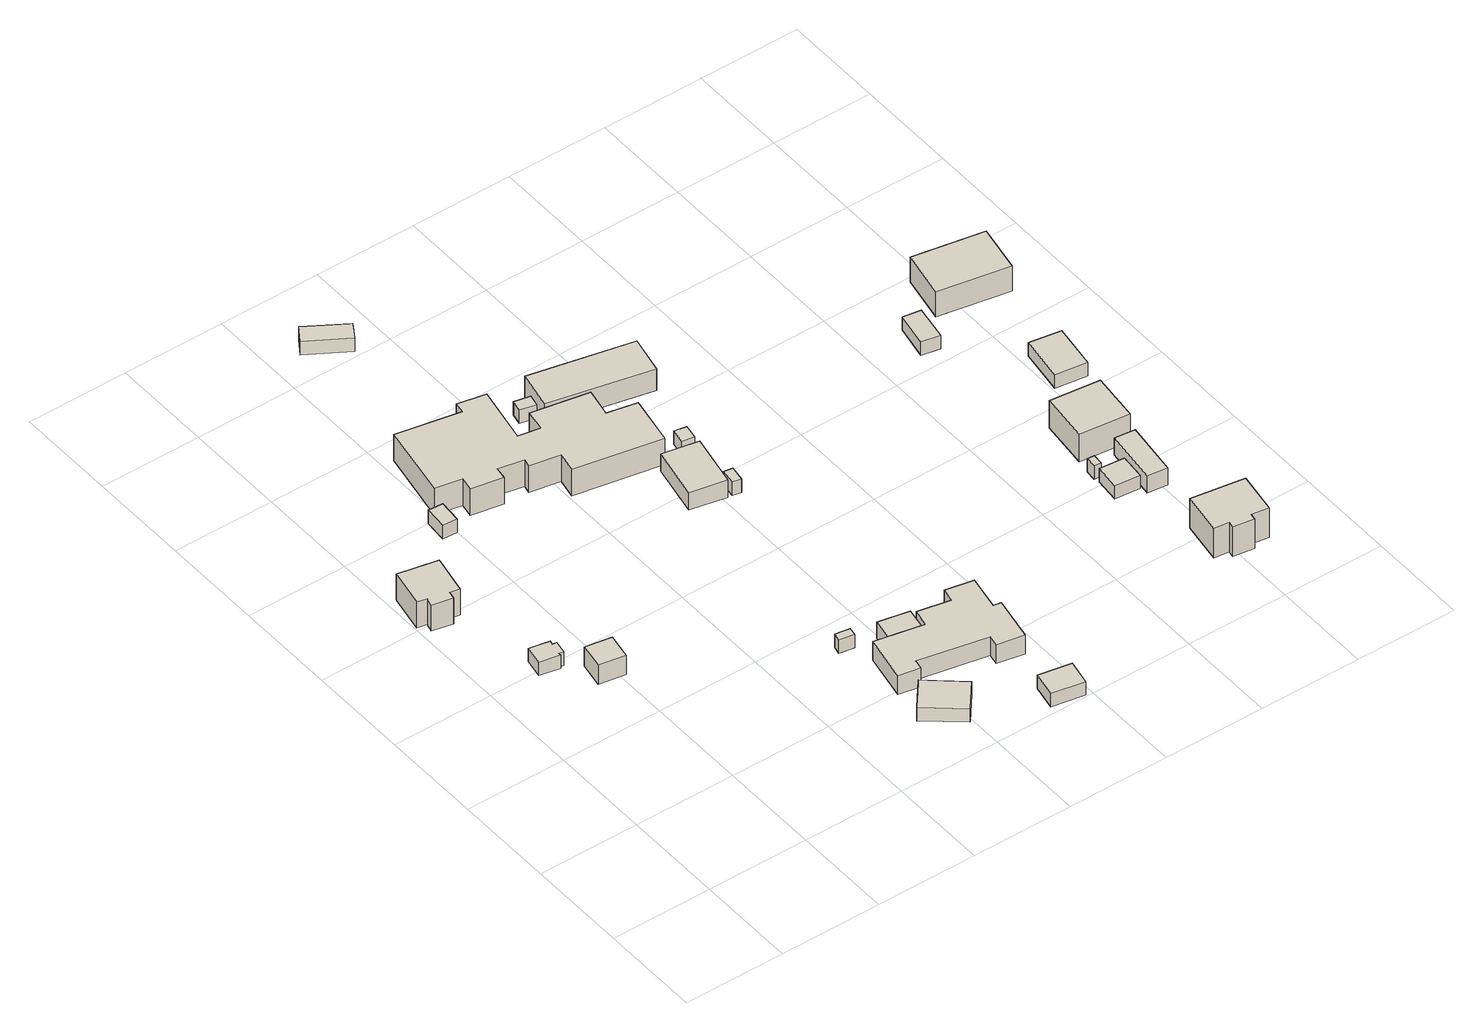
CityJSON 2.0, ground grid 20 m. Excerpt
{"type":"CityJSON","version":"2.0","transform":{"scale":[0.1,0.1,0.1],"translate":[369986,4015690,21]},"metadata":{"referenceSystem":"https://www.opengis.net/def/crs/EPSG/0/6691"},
"CityObjects":{
"building1":{"type":"Building","attributes":{"枝番":1,"利根川水系渡良瀬川洪水浸水想定区域（計画規模）.規模":"L1","利根川水系渡良瀬川洪水浸水想定区域（計画規模）.浸水ランク":"2","利根川水系渡良瀬川洪水浸水想定区域（計画規模）.浸水深":2.06,"利根川水系渡良瀬川洪水浸水想定区域（計画規模）.継続時間":13.1,"利根川水系渡良瀬川洪水浸水想定区域（想定最大規模）.規模":"L2","利根川水系渡良瀬川洪水浸水想定区域（想定最大規模）.浸水ランク":"2","利根川水系渡良瀬川洪水浸水想定区域（想定最大規模）.浸水深":2.6,"利根川水系渡良瀬川洪水浸水想定区域（想定最大規模）.継続時間":28.2,"利根川水系旗川洪水浸水想定区域（想定最大規模）.規模":"L2","利根川水系旗川洪水浸水想定区域（想定最大規模）.浸水ランク":"2","利根川水系旗川洪水浸水想定区域（想定最大規模）.浸水深":2.06,"利根川水系秋山川洪水浸水想定区域（想定最大規模）.規模":"L2","利根川水系秋山川洪水浸水想定区域（想定最大規模）.浸水ランク":"2","利根川水系秋山川洪水浸水想定区域（想定最大規模）.浸水深":2.04,"usage":"422","measuredHeight":7.2,"BuildingDetails.prefecture":"10","BuildingDetails.city":"10207","BuildingDetails.surveyYear":2016},"geometry":[{"type":"Solid","lod":"1","boundaries":[[[[0,1,2,3,4,5,6,7]],[[6,8,9,7]],[[5,10,8,6]],[[4,11,10,5]],[[3,12,11,4]],[[2,13,12,3]],[[1,14,13,2]],[[0,15,14,1]],[[7,9,15,0]],[[8,10,11,12,13,14,15,9]]]]}]},
"building2":{"type":"Building","attributes":{"枝番":1,"利根川水系渡良瀬川洪水浸水想定区域（計画規模）.規模":"L1","利根川水系渡良瀬川洪水浸水想定区域（計画規模）.浸水ランク":"2","利根川水系渡良瀬川洪水浸水想定区域（計画規模）.浸水深":2.81,"利根川水系渡良瀬川洪水浸水想定区域（計画規模）.継続時間":8.1,"利根川水系渡良瀬川洪水浸水想定区域（想定最大規模）.規模":"L2","利根川水系渡良瀬川洪水浸水想定区域（想定最大規模）.浸水ランク":"3","利根川水系渡良瀬川洪水浸水想定区域（想定最大規模）.浸水深":3.38,"利根川水系渡良瀬川洪水浸水想定区域（想定最大規模）.継続時間":25,"利根川水系旗川洪水浸水想定区域（計画規模）.規模":"L1","利根川水系旗川洪水浸水想定区域（計画規模）.浸水ランク":"2","利根川水系旗川洪水浸水想定区域（計画規模）.浸水深":0.6,"利根川水系旗川洪水浸水想定区域（想定最大規模）.規模":"L2","利根川水系旗川洪水浸水想定区域（想定最大規模）.浸水ランク":"2","利根川水系旗川洪水浸水想定区域（想定最大規模）.浸水深":2.86,"利根川水系秋山川洪水浸水想定区域（計画規模）.規模":"L1","利根川水系秋山川洪水浸水想定区域（計画規模）.浸水ランク":"2","利根川水系秋山川洪水浸水想定区域（計画規模）.浸水深":0.6,"利根川水系秋山川洪水浸水想定区域（想定最大規模）.規模":"L2","利根川水系秋山川洪水浸水想定区域（想定最大規模）.浸水ランク":"2","利根川水系秋山川洪水浸水想定区域（想定最大規模）.浸水深":2.85,"measuredHeight":3.2,"BuildingDetails.prefecture":"10","BuildingDetails.city":"10207"},"geometry":[{"type":"Solid","lod":"1","boundaries":[[[[16,17,18,19,20,21,22,23]],[[22,24,25,23]],[[21,26,24,22]],[[20,27,26,21]],[[19,28,27,20]],[[18,29,28,19]],[[17,30,29,18]],[[16,31,30,17]],[[23,25,31,16]],[[24,26,27,28,29,30,31,25]]]]}]},
"building3":{"type":"Building","attributes":{"枝番":1,"利根川水系渡良瀬川洪水浸水想定区域（計画規模）.規模":"L1","利根川水系渡良瀬川洪水浸水想定区域（計画規模）.浸水ランク":"2","利根川水系渡良瀬川洪水浸水想定区域（計画規模）.浸水深":1.92,"利根川水系渡良瀬川洪水浸水想定区域（計画規模）.継続時間":8,"利根川水系渡良瀬川洪水浸水想定区域（想定最大規模）.規模":"L2","利根川水系渡良瀬川洪水浸水想定区域（想定最大規模）.浸水ランク":"3","利根川水系渡良瀬川洪水浸水想定区域（想定最大規模）.浸水深":3.34,"利根川水系渡良瀬川洪水浸水想定区域（想定最大規模）.継続時間":24.4,"利根川水系旗川洪水浸水想定区域（計画規模）.規模":"L1","利根川水系旗川洪水浸水想定区域（計画規模）.浸水ランク":"2","利根川水系旗川洪水浸水想定区域（計画規模）.浸水深":0.62,"利根川水系旗川洪水浸水想定区域（想定最大規模）.規模":"L2","利根川水系旗川洪水浸水想定区域（想定最大規模）.浸水ランク":"3","利根川水系旗川洪水浸水想定区域（想定最大規模）.浸水深":3.06,"利根川水系秋山川洪水浸水想定区域（計画規模）.規模":"L1","利根川水系秋山川洪水浸水想定区域（計画規模）.浸水ランク":"2","利根川水系秋山川洪水浸水想定区域（計画規模）.浸水深":0.63,"利根川水系秋山川洪水浸水想定区域（想定最大規模）.規模":"L2","利根川水系秋山川洪水浸水想定区域（想定最大規模）.浸水ランク":"3","利根川水系秋山川洪水浸水想定区域（想定最大規模）.浸水深":3.05,"usage":"422","measuredHeight":5,"BuildingDetails.prefecture":"10","BuildingDetails.city":"10207","BuildingDetails.surveyYear":2016},"geometry":[{"type":"Solid","lod":"1","boundaries":[[[[32,33,34,35]],[[34,36,37,35]],[[33,38,36,34]],[[32,39,38,33]],[[35,37,39,32]],[[36,38,39,37]]]]}]},
"building4":{"type":"Building","attributes":{"枝番":1,"利根川水系渡良瀬川洪水浸水想定区域（計画規模）.規模":"L1","利根川水系渡良瀬川洪水浸水想定区域（計画規模）.浸水ランク":"2","利根川水系渡良瀬川洪水浸水想定区域（計画規模）.浸水深":2.22,"利根川水系渡良瀬川洪水浸水想定区域（計画規模）.継続時間":5.6,"利根川水系渡良瀬川洪水浸水想定区域（想定最大規模）.規模":"L2","利根川水系渡良瀬川洪水浸水想定区域（想定最大規模）.浸水ランク":"2","利根川水系渡良瀬川洪水浸水想定区域（想定最大規模）.浸水深":2.97,"利根川水系渡良瀬川洪水浸水想定区域（想定最大規模）.継続時間":21.8,"利根川水系旗川洪水浸水想定区域（計画規模）.規模":"L1","利根川水系旗川洪水浸水想定区域（計画規模）.浸水ランク":"1","利根川水系旗川洪水浸水想定区域（計画規模）.浸水深":0.18,"利根川水系旗川洪水浸水想定区域（想定最大規模）.規模":"L2","利根川水系旗川洪水浸水想定区域（想定最大規模）.浸水ランク":"2","利根川水系旗川洪水浸水想定区域（想定最大規模）.浸水深":2.66,"利根川水系秋山川洪水浸水想定区域（計画規模）.規模":"L1","利根川水系秋山川洪水浸水想定区域（計画規模）.浸水ランク":"1","利根川水系秋山川洪水浸水想定区域（計画規模）.浸水深":0.17,"利根川水系秋山川洪水浸水想定区域（想定最大規模）.規模":"L2","利根川水系秋山川洪水浸水想定区域（想定最大規模）.浸水ランク":"2","利根川水系秋山川洪水浸水想定区域（想定最大規模）.浸水深":2.65,"BuildingDetails.prefecture":"10","BuildingDetails.city":"10207"},"geometry":[{"type":"Solid","lod":"1","boundaries":[[[[40,41,42,43]],[[42,44,45,43]],[[41,46,44,42]],[[40,47,46,41]],[[43,45,47,40]],[[44,46,47,45]]]]}]},
"building5":{"type":"Building","attributes":{"枝番":1,"利根川水系渡良瀬川洪水浸水想定区域（計画規模）.規模":"L1","利根川水系渡良瀬川洪水浸水想定区域（計画規模）.浸水ランク":"2","利根川水系渡良瀬川洪水浸水想定区域（計画規模）.浸水深":1.18,"利根川水系渡良瀬川洪水浸水想定区域（計画規模）.継続時間":4,"利根川水系渡良瀬川洪水浸水想定区域（想定最大規模）.規模":"L2","利根川水系渡良瀬川洪水浸水想定区域（想定最大規模）.浸水ランク":"3","利根川水系渡良瀬川洪水浸水想定区域（想定最大規模）.浸水深":3.33,"利根川水系渡良瀬川洪水浸水想定区域（想定最大規模）.継続時間":21.3,"利根川水系旗川洪水浸水想定区域（計画規模）.規模":"L1","利根川水系旗川洪水浸水想定区域（計画規模）.浸水ランク":"2","利根川水系旗川洪水浸水想定区域（計画規模）.浸水深":0.7,"利根川水系旗川洪水浸水想定区域（想定最大規模）.規模":"L2","利根川水系旗川洪水浸水想定区域（想定最大規模）.浸水ランク":"3","利根川水系旗川洪水浸水想定区域（想定最大規模）.浸水深":3.06,"利根川水系秋山川洪水浸水想定区域（計画規模）.規模":"L1","利根川水系秋山川洪水浸水想定区域（計画規模）.浸水ランク":"2","利根川水系秋山川洪水浸水想定区域（計画規模）.浸水深":0.7,"利根川水系秋山川洪水浸水想定区域（想定最大規模）.規模":"L2","利根川水系秋山川洪水浸水想定区域（想定最大規模）.浸水ランク":"3","利根川水系秋山川洪水浸水想定区域（想定最大規模）.浸水深":3.05,"usage":"411","BuildingDetails.prefecture":"10","BuildingDetails.city":"10207","BuildingDetails.surveyYear":2016},"geometry":[{"type":"Solid","lod":"1","boundaries":[[[[48,49,50,51]],[[50,52,53,51]],[[49,54,52,50]],[[48,55,54,49]],[[51,53,55,48]],[[52,54,55,53]]]]}]},
"building6":{"type":"Building","attributes":{"枝番":1,"利根川水系渡良瀬川洪水浸水想定区域（計画規模）.規模":"L1","利根川水系渡良瀬川洪水浸水想定区域（計画規模）.浸水ランク":"2","利根川水系渡良瀬川洪水浸水想定区域（計画規模）.浸水深":1.35,"利根川水系渡良瀬川洪水浸水想定区域（計画規模）.継続時間":14.4,"利根川水系渡良瀬川洪水浸水想定区域（想定最大規模）.規模":"L2","利根川水系渡良瀬川洪水浸水想定区域（想定最大規模）.浸水ランク":"3","利根川水系渡良瀬川洪水浸水想定区域（想定最大規模）.浸水深":3.33,"利根川水系渡良瀬川洪水浸水想定区域（想定最大規模）.継続時間":29.6,"利根川水系旗川洪水浸水想定区域（計画規模）.規模":"L1","利根川水系旗川洪水浸水想定区域（計画規模）.浸水ランク":"2","利根川水系旗川洪水浸水想定区域（計画規模）.浸水深":0.64,"利根川水系旗川洪水浸水想定区域（想定最大規模）.規模":"L2","利根川水系旗川洪水浸水想定区域（想定最大規模）.浸水ランク":"3","利根川水系旗川洪水浸水想定区域（想定最大規模）.浸水深":3.06,"利根川水系秋山川洪水浸水想定区域（計画規模）.規模":"L1","利根川水系秋山川洪水浸水想定区域（計画規模）.浸水ランク":"2","利根川水系秋山川洪水浸水想定区域（計画規模）.浸水深":0.65,"利根川水系秋山川洪水浸水想定区域（想定最大規模）.規模":"L2","利根川水系秋山川洪水浸水想定区域（想定最大規模）.浸水ランク":"3","利根川水系秋山川洪水浸水想定区域（想定最大規模）.浸水深":3.05,"BuildingDetails.prefecture":"10","BuildingDetails.city":"10207"},"geometry":[{"type":"Solid","lod":"1","boundaries":[[[[56,57,58,59]],[[58,60,61,59]],[[57,62,60,58]],[[56,63,62,57]],[[59,61,63,56]],[[60,62,63,61]]]]}]},
"building7":{"type":"Building","attributes":{"枝番":1,"利根川水系渡良瀬川洪水浸水想定区域（計画規模）.規模":"L1","利根川水系渡良瀬川洪水浸水想定区域（計画規模）.浸水ランク":"2","利根川水系渡良瀬川洪水浸水想定区域（計画規模）.浸水深":1.32,"利根川水系渡良瀬川洪水浸水想定区域（計画規模）.継続時間":4.6,"利根川水系渡良瀬川洪水浸水想定区域（想定最大規模）.規模":"L2","利根川水系渡良瀬川洪水浸水想定区域（想定最大規模）.浸水ランク":"2","利根川水系渡良瀬川洪水浸水想定区域（想定最大規模）.浸水深":2.44,"利根川水系渡良瀬川洪水浸水想定区域（想定最大規模）.継続時間":22.1,"利根川水系旗川洪水浸水想定区域（計画規模）.規模":"L1","利根川水系旗川洪水浸水想定区域（計画規模）.浸水ランク":"1","利根川水系旗川洪水浸水想定区域（計画規模）.浸水深":0.1,"利根川水系旗川洪水浸水想定区域（想定最大規模）.規模":"L2","利根川水系旗川洪水浸水想定区域（想定最大規模）.浸水ランク":"2","利根川水系旗川洪水浸水想定区域（想定最大規模）.浸水深":2.16,"利根川水系秋山川洪水浸水想定区域（計画規模）.規模":"L1","利根川水系秋山川洪水浸水想定区域（計画規模）.浸水ランク":"1","利根川水系秋山川洪水浸水想定区域（計画規模）.浸水深":0.1,"利根川水系秋山川洪水浸水想定区域（想定最大規模）.規模":"L2","利根川水系秋山川洪水浸水想定区域（想定最大規模）.浸水ランク":"2","利根川水系秋山川洪水浸水想定区域（想定最大規模）.浸水深":2.15,"usage":"422","measuredHeight":8.3,"BuildingDetails.prefecture":"10","BuildingDetails.city":"10207","BuildingDetails.surveyYear":2016},"geometry":[{"type":"Solid","lod":"1","boundaries":[[[[64,65,66,67,68,69,70,71,72,73,74,75,76,77,78,79,80,81,82,83]],[[82,84,85,83]],[[81,86,84,82]],[[80,87,86,81]],[[79,88,87,80]],[[78,89,88,79]],[[77,90,89,78]],[[76,91,90,77]],[[75,92,91,76]],[[74,93,92,75]],[[73,94,93,74]],[[72,95,94,73]],[[71,96,95,72]],[[70,97,96,71]],[[69,98,97,70]],[[68,99,98,69]],[[67,100,99,68]],[[66,101,100,67]],[[65,102,101,66]],[[64,103,102,65]],[[83,85,103,64]],[[84,86,87,88,89,90,91,92,93,94,95,96,97,98,99,100,101,102,103,85]]]]}]},
"building8":{"type":"Building","attributes":{"枝番":1,"利根川水系渡良瀬川洪水浸水想定区域（計画規模）.規模":"L1","利根川水系渡良瀬川洪水浸水想定区域（計画規模）.浸水ランク":"2","利根川水系渡良瀬川洪水浸水想定区域（計画規模）.浸水深":0.99,"利根川水系渡良瀬川洪水浸水想定区域（計画規模）.継続時間":4,"利根川水系渡良瀬川洪水浸水想定区域（想定最大規模）.規模":"L2","利根川水系渡良瀬川洪水浸水想定区域（想定最大規模）.浸水ランク":"3","利根川水系渡良瀬川洪水浸水想定区域（想定最大規模）.浸水深":3.03,"利根川水系渡良瀬川洪水浸水想定区域（想定最大規模）.継続時間":21.3,"利根川水系旗川洪水浸水想定区域（計画規模）.規模":"L1","利根川水系旗川洪水浸水想定区域（計画規模）.浸水ランク":"1","利根川水系旗川洪水浸水想定区域（計画規模）.浸水深":0.35,"利根川水系旗川洪水浸水想定区域（想定最大規模）.規模":"L2","利根川水系旗川洪水浸水想定区域（想定最大規模）.浸水ランク":"2","利根川水系旗川洪水浸水想定区域（想定最大規模）.浸水深":2.76,"利根川水系秋山川洪水浸水想定区域（計画規模）.規模":"L1","利根川水系秋山川洪水浸水想定区域（計画規模）.浸水ランク":"1","利根川水系秋山川洪水浸水想定区域（計画規模）.浸水深":0.37,"利根川水系秋山川洪水浸水想定区域（想定最大規模）.規模":"L2","利根川水系秋山川洪水浸水想定区域（想定最大規模）.浸水ランク":"2","利根川水系秋山川洪水浸水想定区域（想定最大規模）.浸水深":2.75,"usage":"411","measuredHeight":3.6,"BuildingDetails.prefecture":"10","BuildingDetails.city":"10207","BuildingDetails.surveyYear":2016},"geometry":[{"type":"Solid","lod":"1","boundaries":[[[[104,105,106,107]],[[106,108,109,107]],[[105,110,108,106]],[[104,111,110,105]],[[107,109,111,104]],[[108,110,111,109]]]]}]},
"building9":{"type":"Building","attributes":{"枝番":1,"利根川水系渡良瀬川洪水浸水想定区域（計画規模）.規模":"L1","利根川水系渡良瀬川洪水浸水想定区域（計画規模）.浸水ランク":"2","利根川水系渡良瀬川洪水浸水想定区域（計画規模）.浸水深":1.06,"利根川水系渡良瀬川洪水浸水想定区域（計画規模）.継続時間":8.9,"利根川水系渡良瀬川洪水浸水想定区域（想定最大規模）.規模":"L2","利根川水系渡良瀬川洪水浸水想定区域（想定最大規模）.浸水ランク":"3","利根川水系渡良瀬川洪水浸水想定区域（想定最大規模）.浸水深":3.03,"利根川水系渡良瀬川洪水浸水想定区域（想定最大規模）.継続時間":25.3,"利根川水系旗川洪水浸水想定区域（計画規模）.規模":"L1","利根川水系旗川洪水浸水想定区域（計画規模）.浸水ランク":"1","利根川水系旗川洪水浸水想定区域（計画規模）.浸水深":0.31,"利根川水系旗川洪水浸水想定区域（想定最大規模）.規模":"L2","利根川水系旗川洪水浸水想定区域（想定最大規模）.浸水ランク":"2","利根川水系旗川洪水浸水想定区域（想定最大規模）.浸水深":2.76,"利根川水系秋山川洪水浸水想定区域（計画規模）.規模":"L1","利根川水系秋山川洪水浸水想定区域（計画規模）.浸水ランク":"1","利根川水系秋山川洪水浸水想定区域（計画規模）.浸水深":0.34,"利根川水系秋山川洪水浸水想定区域（想定最大規模）.規模":"L2","利根川水系秋山川洪水浸水想定区域（想定最大規模）.浸水ランク":"2","利根川水系秋山川洪水浸水想定区域（想定最大規模）.浸水深":2.75,"usage":"411","measuredHeight":7.1,"BuildingDetails.prefecture":"10","BuildingDetails.city":"10207","BuildingDetails.surveyYear":2016},"geometry":[{"type":"Solid","lod":"1","boundaries":[[[[112,113,114,115,116,117,118,119,120,121,122,123,124,125]],[[124,126,127,125]],[[123,128,126,124]],[[122,129,128,123]],[[121,130,129,122]],[[120,131,130,121]],[[119,132,131,120]],[[118,133,132,119]],[[117,134,133,118]],[[116,135,134,117]],[[115,136,135,116]],[[114,137,136,115]],[[113,138,137,114]],[[112,139,138,113]],[[125,127,139,112]],[[126,128,129,130,131,132,133,134,135,136,137,138,139,127]]]]}]},
"building10":{"type":"Building","attributes":{"枝番":1,"利根川水系渡良瀬川洪水浸水想定区域（計画規模）.規模":"L1","利根川水系渡良瀬川洪水浸水想定区域（計画規模）.浸水ランク":"2","利根川水系渡良瀬川洪水浸水想定区域（計画規模）.浸水深":2.08,"利根川水系渡良瀬川洪水浸水想定区域（計画規模）.継続時間":9.8,"利根川水系渡良瀬川洪水浸水想定区域（想定最大規模）.規模":"L2","利根川水系渡良瀬川洪水浸水想定区域（想定最大規模）.浸水ランク":"3","利根川水系渡良瀬川洪水浸水想定区域（想定最大規模）.浸水深":3.34,"利根川水系渡良瀬川洪水浸水想定区域（想定最大規模）.継続時間":27.4,"利根川水系旗川洪水浸水想定区域（計画規模）.規模":"L1","利根川水系旗川洪水浸水想定区域（計画規模）.浸水ランク":"1","利根川水系旗川洪水浸水想定区域（計画規模）.浸水深":0.49,"利根川水系旗川洪水浸水想定区域（想定最大規模）.規模":"L2","利根川水系旗川洪水浸水想定区域（想定最大規模）.浸水ランク":"3","利根川水系旗川洪水浸水想定区域（想定最大規模）.浸水深":3.07,"利根川水系秋山川洪水浸水想定区域（計画規模）.規模":"L1","利根川水系秋山川洪水浸水想定区域（計画規模）.浸水ランク":"1","利根川水系秋山川洪水浸水想定区域（計画規模）.浸水深":0.45,"利根川水系秋山川洪水浸水想定区域（想定最大規模）.規模":"L2","利根川水系秋山川洪水浸水想定区域（想定最大規模）.浸水ランク":"3","利根川水系秋山川洪水浸水想定区域（想定最大規模）.浸水深":3.05,"BuildingDetails.prefecture":"10","BuildingDetails.city":"10207"},"geometry":[{"type":"Solid","lod":"1","boundaries":[[[[140,141,142,143]],[[142,144,145,143]],[[141,146,144,142]],[[140,147,146,141]],[[143,145,147,140]],[[144,146,147,145]]]]}]},
"building11":{"type":"Building","attributes":{"枝番":1,"利根川水系渡良瀬川洪水浸水想定区域（計画規模）.規模":"L1","利根川水系渡良瀬川洪水浸水想定区域（計画規模）.浸水ランク":"2","利根川水系渡良瀬川洪水浸水想定区域（計画規模）.浸水深":1.31,"利根川水系渡良瀬川洪水浸水想定区域（計画規模）.継続時間":3.1,"利根川水系渡良瀬川洪水浸水想定区域（想定最大規模）.規模":"L2","利根川水系渡良瀬川洪水浸水想定区域（想定最大規模）.浸水ランク":"3","利根川水系渡良瀬川洪水浸水想定区域（想定最大規模）.浸水深":3.23,"利根川水系渡良瀬川洪水浸水想定区域（想定最大規模）.継続時間":20.6,"利根川水系旗川洪水浸水想定区域（計画規模）.規模":"L1","利根川水系旗川洪水浸水想定区域（計画規模）.浸水ランク":"2","利根川水系旗川洪水浸水想定区域（計画規模）.浸水深":0.68,"利根川水系旗川洪水浸水想定区域（想定最大規模）.規模":"L2","利根川水系旗川洪水浸水想定区域（想定最大規模）.浸水ランク":"2","利根川水系旗川洪水浸水想定区域（想定最大規模）.浸水深":2.96,"利根川水系秋山川洪水浸水想定区域（計画規模）.規模":"L1","利根川水系秋山川洪水浸水想定区域（計画規模）.浸水ランク":"2","利根川水系秋山川洪水浸水想定区域（計画規模）.浸水深":0.68,"利根川水系秋山川洪水浸水想定区域（想定最大規模）.規模":"L2","利根川水系秋山川洪水浸水想定区域（想定最大規模）.浸水ランク":"2","利根川水系秋山川洪水浸水想定区域（想定最大規模）.浸水深":2.95,"usage":"451","BuildingDetails.prefecture":"10","BuildingDetails.city":"10207","BuildingDetails.surveyYear":2016},"geometry":[{"type":"Solid","lod":"1","boundaries":[[[[148,149,150,151]],[[150,152,153,151]],[[149,154,152,150]],[[148,155,154,149]],[[151,153,155,148]],[[152,154,155,153]]]]}]},
"building12":{"type":"Building","attributes":{"枝番":1,"利根川水系渡良瀬川洪水浸水想定区域（計画規模）.規模":"L1","利根川水系渡良瀬川洪水浸水想定区域（計画規模）.浸水ランク":"2","利根川水系渡良瀬川洪水浸水想定区域（計画規模）.浸水深":1.33,"利根川水系渡良瀬川洪水浸水想定区域（計画規模）.継続時間":7.4,"利根川水系渡良瀬川洪水浸水想定区域（想定最大規模）.規模":"L2","利根川水系渡良瀬川洪水浸水想定区域（想定最大規模）.浸水ランク":"2","利根川水系渡良瀬川洪水浸水想定区域（想定最大規模）.浸水深":2.43,"利根川水系渡良瀬川洪水浸水想定区域（想定最大規模）.継続時間":24.3,"利根川水系旗川洪水浸水想定区域（想定最大規模）.規模":"L2","利根川水系旗川洪水浸水想定区域（想定最大規模）.浸水ランク":"2","利根川水系旗川洪水浸水想定区域（想定最大規模）.浸水深":2.16,"利根川水系秋山川洪水浸水想定区域（想定最大規模）.規模":"L2","利根川水系秋山川洪水浸水想定区域（想定最大規模）.浸水ランク":"2","利根川水系秋山川洪水浸水想定区域（想定最大規模）.浸水深":2.15,"BuildingDetails.prefecture":"10","BuildingDetails.city":"10207"},"geometry":[{"type":"Solid","lod":"1","boundaries":[[[[156,157,158,159]],[[158,160,161,159]],[[157,162,160,158]],[[156,163,162,157]],[[159,161,163,156]],[[160,162,163,161]]]]}]},
"building13":{"type":"Building","attributes":{"枝番":1,"利根川水系渡良瀬川洪水浸水想定区域（計画規模）.規模":"L1","利根川水系渡良瀬川洪水浸水想定区域（計画規模）.浸水ランク":"2","利根川水系渡良瀬川洪水浸水想定区域（計画規模）.浸水深":1.35,"利根川水系渡良瀬川洪水浸水想定区域（計画規模）.継続時間":4.6,"利根川水系渡良瀬川洪水浸水想定区域（想定最大規模）.規模":"L2","利根川水系渡良瀬川洪水浸水想定区域（想定最大規模）.浸水ランク":"2","利根川水系渡良瀬川洪水浸水想定区域（想定最大規模）.浸水深":2.73,"利根川水系渡良瀬川洪水浸水想定区域（想定最大規模）.継続時間":22.1,"利根川水系旗川洪水浸水想定区域（計画規模）.規模":"L1","利根川水系旗川洪水浸水想定区域（計画規模）.浸水ランク":"1","利根川水系旗川洪水浸水想定区域（計画規模）.浸水深":0.31,"利根川水系旗川洪水浸水想定区域（想定最大規模）.規模":"L2","利根川水系旗川洪水浸水想定区域（想定最大規模）.浸水ランク":"2","利根川水系旗川洪水浸水想定区域（想定最大規模）.浸水深":2.46,"利根川水系秋山川洪水浸水想定区域（計画規模）.規模":"L1","利根川水系秋山川洪水浸水想定区域（計画規模）.浸水ランク":"1","利根川水系秋山川洪水浸水想定区域（計画規模）.浸水深":0.01,"利根川水系秋山川洪水浸水想定区域（想定最大規模）.規模":"L2","利根川水系秋山川洪水浸水想定区域（想定最大規模）.浸水ランク":"2","利根川水系秋山川洪水浸水想定区域（想定最大規模）.浸水深":2.45,"usage":"411","measuredHeight":4.8,"BuildingDetails.prefecture":"10","BuildingDetails.city":"10207","BuildingDetails.surveyYear":2016},"geometry":[{"type":"Solid","lod":"1","boundaries":[[[[164,165,166,167]],[[166,168,169,167]],[[165,170,168,166]],[[164,171,170,165]],[[167,169,171,164]],[[168,170,171,169]]]]}]},
"building14":{"type":"Building","attributes":{"枝番":1,"利根川水系渡良瀬川洪水浸水想定区域（計画規模）.規模":"L1","利根川水系渡良瀬川洪水浸水想定区域（計画規模）.浸水ランク":"2","利根川水系渡良瀬川洪水浸水想定区域（計画規模）.浸水深":1.26,"利根川水系渡良瀬川洪水浸水想定区域（計画規模）.継続時間":10.3,"利根川水系渡良瀬川洪水浸水想定区域（想定最大規模）.規模":"L2","利根川水系渡良瀬川洪水浸水想定区域（想定最大規模）.浸水ランク":"2","利根川水系渡良瀬川洪水浸水想定区域（想定最大規模）.浸水深":2.73,"利根川水系渡良瀬川洪水浸水想定区域（想定最大規模）.継続時間":27.9,"利根川水系旗川洪水浸水想定区域（想定最大規模）.規模":"L2","利根川水系旗川洪水浸水想定区域（想定最大規模）.浸水ランク":"2","利根川水系旗川洪水浸水想定区域（想定最大規模）.浸水深":2.46,"利根川水系秋山川洪水浸水想定区域（計画規模）.規模":"L1","利根川水系秋山川洪水浸水想定区域（計画規模）.浸水ランク":"1","利根川水系秋山川洪水浸水想定区域（計画規模）.浸水深":0.01,"利根川水系秋山川洪水浸水想定区域（想定最大規模）.規模":"L2","利根川水系秋山川洪水浸水想定区域（想定最大規模）.浸水ランク":"2","利根川水系秋山川洪水浸水想定区域（想定最大規模）.浸水深":2.45,"BuildingDetails.prefecture":"10","BuildingDetails.city":"10207"},"geometry":[{"type":"Solid","lod":"1","boundaries":[[[[172,173,174,175]],[[174,176,177,175]],[[173,178,176,174]],[[172,179,178,173]],[[175,177,179,172]],[[176,178,179,177]]]]}]},
"building15":{"type":"Building","attributes":{"枝番":1,"利根川水系渡良瀬川洪水浸水想定区域（計画規模）.規模":"L1","利根川水系渡良瀬川洪水浸水想定区域（計画規模）.浸水ランク":"2","利根川水系渡良瀬川洪水浸水想定区域（計画規模）.浸水深":1.59,"利根川水系渡良瀬川洪水浸水想定区域（計画規模）.継続時間":4.6,"利根川水系渡良瀬川洪水浸水想定区域（想定最大規模）.規模":"L2","利根川水系渡良瀬川洪水浸水想定区域（想定最大規模）.浸水ランク":"2","利根川水系渡良瀬川洪水浸水想定区域（想定最大規模）.浸水深":2.83,"利根川水系渡良瀬川洪水浸水想定区域（想定最大規模）.継続時間":22.1,"利根川水系旗川洪水浸水想定区域（計画規模）.規模":"L1","利根川水系旗川洪水浸水想定区域（計画規模）.浸水ランク":"1","利根川水系旗川洪水浸水想定区域（計画規模）.浸水深":0.08,"利根川水系旗川洪水浸水想定区域（想定最大規模）.規模":"L2","利根川水系旗川洪水浸水想定区域（想定最大規模）.浸水ランク":"2","利根川水系旗川洪水浸水想定区域（想定最大規模）.浸水深":2.56,"利根川水系秋山川洪水浸水想定区域（計画規模）.規模":"L1","利根川水系秋山川洪水浸水想定区域（計画規模）.浸水ランク":"1","利根川水系秋山川洪水浸水想定区域（計画規模）.浸水深":0.09,"利根川水系秋山川洪水浸水想定区域（想定最大規模）.規模":"L2","利根川水系秋山川洪水浸水想定区域（想定最大規模）.浸水ランク":"2","利根川水系秋山川洪水浸水想定区域（想定最大規模）.浸水深":2.54,"usage":"422","BuildingDetails.prefecture":"10","BuildingDetails.city":"10207","BuildingDetails.surveyYear":2016},"geometry":[{"type":"Solid","lod":"1","boundaries":[[[[180,181,182,183]],[[182,184,185,183]],[[181,186,184,182]],[[180,187,186,181]],[[183,185,187,180]],[[184,186,187,185]]]]}]},
"building16":{"type":"Building","attributes":{"枝番":1,"利根川水系渡良瀬川洪水浸水想定区域（計画規模）.規模":"L1","利根川水系渡良瀬川洪水浸水想定区域（計画規模）.浸水ランク":"2","利根川水系渡良瀬川洪水浸水想定区域（計画規模）.浸水深":1.37,"利根川水系渡良瀬川洪水浸水想定区域（計画規模）.継続時間":7.4,"利根川水系渡良瀬川洪水浸水想定区域（想定最大規模）.規模":"L2","利根川水系渡良瀬川洪水浸水想定区域（想定最大規模）.浸水ランク":"2","利根川水系渡良瀬川洪水浸水想定区域（想定最大規模）.浸水深":2.52,"利根川水系渡良瀬川洪水浸水想定区域（想定最大規模）.継続時間":24.3,"利根川水系旗川洪水浸水想定区域（計画規模）.規模":"L1","利根川水系旗川洪水浸水想定区域（計画規模）.浸水ランク":"1","利根川水系旗川洪水浸水想定区域（計画規模）.浸水深":0.15,"利根川水系旗川洪水浸水想定区域（想定最大規模）.規模":"L2","利根川水系旗川洪水浸水想定区域（想定最大規模）.浸水ランク":"2","利根川水系旗川洪水浸水想定区域（想定最大規模）.浸水深":2.25,"利根川水系秋山川洪水浸水想定区域（計画規模）.規模":"L1","利根川水系秋山川洪水浸水想定区域（計画規模）.浸水ランク":"1","利根川水系秋山川洪水浸水想定区域（計画規模）.浸水深":0.15,"利根川水系秋山川洪水浸水想定区域（想定最大規模）.規模":"L2","利根川水系秋山川洪水浸水想定区域（想定最大規模）.浸水ランク":"2","利根川水系秋山川洪水浸水想定区域（想定最大規模）.浸水深":2.25,"measuredHeight":9.7,"BuildingDetails.prefecture":"10","BuildingDetails.city":"10207"},"geometry":[{"type":"Solid","lod":"1","boundaries":[[[[188,189,190,191]],[[190,192,193,191]],[[189,194,192,190]],[[188,195,194,189]],[[191,193,195,188]],[[192,194,195,193]]]]}]},
"building17":{"type":"Building","attributes":{"枝番":1,"利根川水系渡良瀬川洪水浸水想定区域（計画規模）.規模":"L1","利根川水系渡良瀬川洪水浸水想定区域（計画規模）.浸水ランク":"2","利根川水系渡良瀬川洪水浸水想定区域（計画規模）.浸水深":1.12,"利根川水系渡良瀬川洪水浸水想定区域（計画規模）.継続時間":9.6,"利根川水系渡良瀬川洪水浸水想定区域（想定最大規模）.規模":"L2","利根川水系渡良瀬川洪水浸水想定区域（想定最大規模）.浸水ランク":"3","利根川水系渡良瀬川洪水浸水想定区域（想定最大規模）.浸水深":3.03,"利根川水系渡良瀬川洪水浸水想定区域（想定最大規模）.継続時間":26,"利根川水系旗川洪水浸水想定区域（計画規模）.規模":"L1","利根川水系旗川洪水浸水想定区域（計画規模）.浸水ランク":"1","利根川水系旗川洪水浸水想定区域（計画規模）.浸水深":0.31,"利根川水系旗川洪水浸水想定区域（想定最大規模）.規模":"L2","利根川水系旗川洪水浸水想定区域（想定最大規模）.浸水ランク":"2","利根川水系旗川洪水浸水想定区域（想定最大規模）.浸水深":2.76,"利根川水系秋山川洪水浸水想定区域（計画規模）.規模":"L1","利根川水系秋山川洪水浸水想定区域（計画規模）.浸水ランク":"1","利根川水系秋山川洪水浸水想定区域（計画規模）.浸水深":0.34,"利根川水系秋山川洪水浸水想定区域（想定最大規模）.規模":"L2","利根川水系秋山川洪水浸水想定区域（想定最大規模）.浸水ランク":"2","利根川水系秋山川洪水浸水想定区域（想定最大規模）.浸水深":2.75,"BuildingDetails.prefecture":"10","BuildingDetails.city":"10207"},"geometry":[{"type":"Solid","lod":"1","boundaries":[[[[196,197,198,199]],[[198,200,201,199]],[[197,202,200,198]],[[196,203,202,197]],[[199,201,203,196]],[[200,202,203,201]]]]}]},
"building18":{"type":"Building","attributes":{"枝番":1,"利根川水系渡良瀬川洪水浸水想定区域（計画規模）.規模":"L1","利根川水系渡良瀬川洪水浸水想定区域（計画規模）.浸水ランク":"2","利根川水系渡良瀬川洪水浸水想定区域（計画規模）.浸水深":1.12,"利根川水系渡良瀬川洪水浸水想定区域（計画規模）.継続時間":9.6,"利根川水系渡良瀬川洪水浸水想定区域（想定最大規模）.規模":"L2","利根川水系渡良瀬川洪水浸水想定区域（想定最大規模）.浸水ランク":"3","利根川水系渡良瀬川洪水浸水想定区域（想定最大規模）.浸水深":3.03,"利根川水系渡良瀬川洪水浸水想定区域（想定最大規模）.継続時間":26,"利根川水系旗川洪水浸水想定区域（計画規模）.規模":"L1","利根川水系旗川洪水浸水想定区域（計画規模）.浸水ランク":"1","利根川水系旗川洪水浸水想定区域（計画規模）.浸水深":0.31,"利根川水系旗川洪水浸水想定区域（想定最大規模）.規模":"L2","利根川水系旗川洪水浸水想定区域（想定最大規模）.浸水ランク":"2","利根川水系旗川洪水浸水想定区域（想定最大規模）.浸水深":2.76,"利根川水系秋山川洪水浸水想定区域（計画規模）.規模":"L1","利根川水系秋山川洪水浸水想定区域（計画規模）.浸水ランク":"1","利根川水系秋山川洪水浸水想定区域（計画規模）.浸水深":0.34,"利根川水系秋山川洪水浸水想定区域（想定最大規模）.規模":"L2","利根川水系秋山川洪水浸水想定区域（想定最大規模）.浸水ランク":"2","利根川水系秋山川洪水浸水想定区域（想定最大規模）.浸水深":2.75,"BuildingDetails.prefecture":"10","BuildingDetails.city":"10207"},"geometry":[{"type":"Solid","lod":"1","boundaries":[[[[204,205,206,207]],[[206,208,209,207]],[[205,210,208,206]],[[204,211,210,205]],[[207,209,211,204]],[[208,210,211,209]]]]}]},
"building19":{"type":"Building","attributes":{"枝番":1,"利根川水系渡良瀬川洪水浸水想定区域（計画規模）.規模":"L1","利根川水系渡良瀬川洪水浸水想定区域（計画規模）.浸水ランク":"2","利根川水系渡良瀬川洪水浸水想定区域（計画規模）.浸水深":0.72,"利根川水系渡良瀬川洪水浸水想定区域（計画規模）.継続時間":10.3,"利根川水系渡良瀬川洪水浸水想定区域（想定最大規模）.規模":"L2","利根川水系渡良瀬川洪水浸水想定区域（想定最大規模）.浸水ランク":"2","利根川水系渡良瀬川洪水浸水想定区域（想定最大規模）.浸水深":2.63,"利根川水系渡良瀬川洪水浸水想定区域（想定最大規模）.継続時間":27.8,"利根川水系旗川洪水浸水想定区域（計画規模）.規模":"L1","利根川水系旗川洪水浸水想定区域（計画規模）.浸水ランク":"2","利根川水系旗川洪水浸水想定区域（計画規模）.浸水深":0.71,"利根川水系旗川洪水浸水想定区域（想定最大規模）.規模":"L2","利根川水系旗川洪水浸水想定区域（想定最大規模）.浸水ランク":"2","利根川水系旗川洪水浸水想定区域（想定最大規模）.浸水深":2.35,"利根川水系秋山川洪水浸水想定区域（計画規模）.規模":"L1","利根川水系秋山川洪水浸水想定区域（計画規模）.浸水ランク":"2","利根川水系秋山川洪水浸水想定区域（計画規模）.浸水深":0.76,"利根川水系秋山川洪水浸水想定区域（想定最大規模）.規模":"L2","利根川水系秋山川洪水浸水想定区域（想定最大規模）.浸水ランク":"2","利根川水系秋山川洪水浸水想定区域（想定最大規模）.浸水深":2.35,"usage":"411","measuredHeight":7,"BuildingDetails.prefecture":"10","BuildingDetails.city":"10207","BuildingDetails.surveyYear":2016},"geometry":[{"type":"Solid","lod":"1","boundaries":[[[[212,213,214,215,216,217,218,219]],[[218,220,221,219]],[[217,222,220,218]],[[216,223,222,217]],[[215,224,223,216]],[[214,225,224,215]],[[213,226,225,214]],[[212,227,226,213]],[[219,221,227,212]],[[220,222,223,224,225,226,227,221]]]]}]},
"building20":{"type":"Building","attributes":{"枝番":1,"利根川水系渡良瀬川洪水浸水想定区域（計画規模）.規模":"L1","利根川水系渡良瀬川洪水浸水想定区域（計画規模）.浸水ランク":"2","利根川水系渡良瀬川洪水浸水想定区域（計画規模）.浸水深":0.82,"利根川水系渡良瀬川洪水浸水想定区域（計画規模）.継続時間":9.6,"利根川水系渡良瀬川洪水浸水想定区域（想定最大規模）.規模":"L2","利根川水系渡良瀬川洪水浸水想定区域（想定最大規模）.浸水ランク":"2","利根川水系渡良瀬川洪水浸水想定区域（想定最大規模）.浸水深":2.73,"利根川水系渡良瀬川洪水浸水想定区域（想定最大規模）.継続時間":26,"利根川水系旗川洪水浸水想定区域（計画規模）.規模":"L1","利根川水系旗川洪水浸水想定区域（計画規模）.浸水ランク":"1","利根川水系旗川洪水浸水想定区域（計画規模）.浸水深":0.01,"利根川水系旗川洪水浸水想定区域（想定最大規模）.規模":"L2","利根川水系旗川洪水浸水想定区域（想定最大規模）.浸水ランク":"2","利根川水系旗川洪水浸水想定区域（想定最大規模）.浸水深":2.46,"利根川水系秋山川洪水浸水想定区域（計画規模）.規模":"L1","利根川水系秋山川洪水浸水想定区域（計画規模）.浸水ランク":"1","利根川水系秋山川洪水浸水想定区域（計画規模）.浸水深":0.04,"利根川水系秋山川洪水浸水想定区域（想定最大規模）.規模":"L2","利根川水系秋山川洪水浸水想定区域（想定最大規模）.浸水ランク":"2","利根川水系秋山川洪水浸水想定区域（想定最大規模）.浸水深":2.45,"usage":"411","measuredHeight":4,"BuildingDetails.prefecture":"10","BuildingDetails.city":"10207","BuildingDetails.surveyYear":2016},"geometry":[{"type":"Solid","lod":"1","boundaries":[[[[228,229,230,231]],[[230,232,233,231]],[[229,234,232,230]],[[228,235,234,229]],[[231,233,235,228]],[[232,234,235,233]]]]}]},
"building21":{"type":"Building","attributes":{"枝番":1,"利根川水系渡良瀬川洪水浸水想定区域（計画規模）.規模":"L1","利根川水系渡良瀬川洪水浸水想定区域（計画規模）.浸水ランク":"2","利根川水系渡良瀬川洪水浸水想定区域（計画規模）.浸水深":0.73,"利根川水系渡良瀬川洪水浸水想定区域（計画規模）.継続時間":9.6,"利根川水系渡良瀬川洪水浸水想定区域（想定最大規模）.規模":"L2","利根川水系渡良瀬川洪水浸水想定区域（想定最大規模）.浸水ランク":"2","利根川水系渡良瀬川洪水浸水想定区域（想定最大規模）.浸水深":2.63,"利根川水系渡良瀬川洪水浸水想定区域（想定最大規模）.継続時間":26,"利根川水系旗川洪水浸水想定区域（計画規模）.規模":"L1","利根川水系旗川洪水浸水想定区域（計画規模）.浸水ランク":"2","利根川水系旗川洪水浸水想定区域（計画規模）.浸水深":0.5,"利根川水系旗川洪水浸水想定区域（想定最大規模）.規模":"L2","利根川水系旗川洪水浸水想定区域（想定最大規模）.浸水ランク":"2","利根川水系旗川洪水浸水想定区域（想定最大規模）.浸水深":2.35,"利根川水系秋山川洪水浸水想定区域（計画規模）.規模":"L1","利根川水系秋山川洪水浸水想定区域（計画規模）.浸水ランク":"2","利根川水系秋山川洪水浸水想定区域（計画規模）.浸水深":0.53,"利根川水系秋山川洪水浸水想定区域（想定最大規模）.規模":"L2","利根川水系秋山川洪水浸水想定区域（想定最大規模）.浸水ランク":"2","利根川水系秋山川洪水浸水想定区域（想定最大規模）.浸水深":2.35,"usage":"411","measuredHeight":7.7,"BuildingDetails.prefecture":"10","BuildingDetails.city":"10207","BuildingDetails.surveyYear":2016},"geometry":[{"type":"Solid","lod":"1","boundaries":[[[[236,237,238,239]],[[238,240,241,239]],[[237,242,240,238]],[[236,243,242,237]],[[239,241,243,236]],[[240,242,243,241]]]]}]},
"building22":{"type":"Building","attributes":{"枝番":1,"利根川水系渡良瀬川洪水浸水想定区域（計画規模）.規模":"L1","利根川水系渡良瀬川洪水浸水想定区域（計画規模）.浸水ランク":"2","利根川水系渡良瀬川洪水浸水想定区域（計画規模）.浸水深":1.59,"利根川水系渡良瀬川洪水浸水想定区域（計画規模）.継続時間":9.2,"利根川水系渡良瀬川洪水浸水想定区域（想定最大規模）.規模":"L2","利根川水系渡良瀬川洪水浸水想定区域（想定最大規模）.浸水ランク":"3","利根川水系渡良瀬川洪水浸水想定区域（想定最大規模）.浸水深":3.23,"利根川水系渡良瀬川洪水浸水想定区域（想定最大規模）.継続時間":25.8,"利根川水系旗川洪水浸水想定区域（計画規模）.規模":"L1","利根川水系旗川洪水浸水想定区域（計画規模）.浸水ランク":"1","利根川水系旗川洪水浸水想定区域（計画規模）.浸水深":0.45,"利根川水系旗川洪水浸水想定区域（想定最大規模）.規模":"L2","利根川水系旗川洪水浸水想定区域（想定最大規模）.浸水ランク":"2","利根川水系旗川洪水浸水想定区域（想定最大規模）.浸水深":2.96,"利根川水系秋山川洪水浸水想定区域（計画規模）.規模":"L1","利根川水系秋山川洪水浸水想定区域（計画規模）.浸水ランク":"1","利根川水系秋山川洪水浸水想定区域（計画規模）.浸水深":0.46,"利根川水系秋山川洪水浸水想定区域（想定最大規模）.規模":"L2","利根川水系秋山川洪水浸水想定区域（想定最大規模）.浸水ランク":"2","利根川水系秋山川洪水浸水想定区域（想定最大規模）.浸水深":2.95,"BuildingDetails.prefecture":"10","BuildingDetails.city":"10207"},"geometry":[{"type":"Solid","lod":"1","boundaries":[[[[244,245,246,247]],[[246,248,249,247]],[[245,250,248,246]],[[244,251,250,245]],[[247,249,251,244]],[[248,250,251,249]]]]}]},
"building23":{"type":"Building","attributes":{"枝番":1,"利根川水系渡良瀬川洪水浸水想定区域（計画規模）.規模":"L1","利根川水系渡良瀬川洪水浸水想定区域（計画規模）.浸水ランク":"2","利根川水系渡良瀬川洪水浸水想定区域（計画規模）.浸水深":1.15,"利根川水系渡良瀬川洪水浸水想定区域（計画規模）.継続時間":5.7,"利根川水系渡良瀬川洪水浸水想定区域（想定最大規模）.規模":"L2","利根川水系渡良瀬川洪水浸水想定区域（想定最大規模）.浸水ランク":"2","利根川水系渡良瀬川洪水浸水想定区域（想定最大規模）.浸水深":2.93,"利根川水系渡良瀬川洪水浸水想定区域（想定最大規模）.継続時間":22.8,"利根川水系旗川洪水浸水想定区域（計画規模）.規模":"L1","利根川水系旗川洪水浸水想定区域（計画規模）.浸水ランク":"1","利根川水系旗川洪水浸水想定区域（計画規模）.浸水深":0.16,"利根川水系旗川洪水浸水想定区域（想定最大規模）.規模":"L2","利根川水系旗川洪水浸水想定区域（想定最大規模）.浸水ランク":"2","利根川水系旗川洪水浸水想定区域（想定最大規模）.浸水深":2.66,"利根川水系秋山川洪水浸水想定区域（計画規模）.規模":"L1","利根川水系秋山川洪水浸水想定区域（計画規模）.浸水ランク":"1","利根川水系秋山川洪水浸水想定区域（計画規模）.浸水深":0.17,"利根川水系秋山川洪水浸水想定区域（想定最大規模）.規模":"L2","利根川水系秋山川洪水浸水想定区域（想定最大規模）.浸水ランク":"2","利根川水系秋山川洪水浸水想定区域（想定最大規模）.浸水深":2.65,"BuildingDetails.prefecture":"10","BuildingDetails.city":"10207"},"geometry":[{"type":"Solid","lod":"1","boundaries":[[[[252,253,254,255]],[[254,256,257,255]],[[253,258,256,254]],[[252,259,258,253]],[[255,257,259,252]],[[256,258,259,257]]]]}]},
"building24":{"type":"Building","attributes":{"枝番":1,"利根川水系渡良瀬川洪水浸水想定区域（計画規模）.規模":"L1","利根川水系渡良瀬川洪水浸水想定区域（計画規模）.浸水ランク":"2","利根川水系渡良瀬川洪水浸水想定区域（計画規模）.浸水深":1.14,"利根川水系渡良瀬川洪水浸水想定区域（計画規模）.継続時間":6.9,"利根川水系渡良瀬川洪水浸水想定区域（想定最大規模）.規模":"L2","利根川水系渡良瀬川洪水浸水想定区域（想定最大規模）.浸水ランク":"2","利根川水系渡良瀬川洪水浸水想定区域（想定最大規模）.浸水深":2.73,"利根川水系渡良瀬川洪水浸水想定区域（想定最大規模）.継続時間":23.8,"利根川水系旗川洪水浸水想定区域（計画規模）.規模":"L1","利根川水系旗川洪水浸水想定区域（計画規模）.浸水ランク":"1","利根川水系旗川洪水浸水想定区域（計画規模）.浸水深":0.43,"利根川水系旗川洪水浸水想定区域（想定最大規模）.規模":"L2","利根川水系旗川洪水浸水想定区域（想定最大規模）.浸水ランク":"2","利根川水系旗川洪水浸水想定区域（想定最大規模）.浸水深":2.46,"利根川水系秋山川洪水浸水想定区域（計画規模）.規模":"L1","利根川水系秋山川洪水浸水想定区域（計画規模）.浸水ランク":"1","利根川水系秋山川洪水浸水想定区域（計画規模）.浸水深":0.43,"利根川水系秋山川洪水浸水想定区域（想定最大規模）.規模":"L2","利根川水系秋山川洪水浸水想定区域（想定最大規模）.浸水ランク":"2","利根川水系秋山川洪水浸水想定区域（想定最大規模）.浸水深":2.45,"usage":"411","measuredHeight":7.6,"BuildingDetails.prefecture":"10","BuildingDetails.city":"10207","BuildingDetails.surveyYear":2016},"geometry":[{"type":"Solid","lod":"1","boundaries":[[[[260,261,262,263]],[[262,264,265,263]],[[261,266,264,262]],[[260,267,266,261]],[[263,265,267,260]],[[264,266,267,265]]]]}]}
},
"vertices":[
[17,783,13],[21,800,13],[2,804,13],[17,880,13],[95,864,13],[79,786,13],[60,790,13],[57,775,13],[60,790,71],[57,775,71],[79,786,71],[95,864,71],[17,880,71],[2,804,71],[21,800,71],[17,783,71],
[92,588,13],[99,626,13],[139,618,13],[137,610,13],[146,609,13],[141,583,13],[132,585,13],[132,580,13],[132,585,43],[132,580,43],[141,583,43],[146,609,43],[137,610,43],[139,618,43],[99,626,43],[92,588,43],
[158,512,12],[167,562,12],[219,553,12],[210,503,12],[219,553,55],[210,503,55],[167,562,55],[158,512,55],
[168,951,15],[172,996,15],[201,994,15],[197,949,15],[201,994,45],[197,949,45],[172,996,45],[168,951,45],
[524,120,12],[568,173,12],[636,116,12],[593,64,12],[636,116,42],[593,64,42],[568,173,42],[524,120,42],
[524,333,10],[527,349,10],[556,344,10],[553,328,10],[556,344,40],[553,328,40],[527,349,40],[524,333,40],
[402,905,16],[410,944,16],[351,955,16],[354,971,16],[305,981,16],[301,957,16],[239,969,16],[244,996,16],[192,1006,16],[220,1153,16],[344,1129,16],[348,1150,16],[403,1139,16],[381,1026,16],[423,1018,16],[431,1059,16],[543,1038,16],[532,982,16],[590,970,16],[572,873,16],[590,970,75],[572,873,75],[532,982,75],[543,1038,75],[431,1059,75],[423,1018,75],[381,1026,75],[403,1139,75],[348,1150,75],[344,1129,75],[220,1153,75],[192,1006,75],[244,996,75],[239,969,75],[301,957,75],[305,981,75],[354,971,75],[351,955,75],[410,944,75],[402,905,75],
[588,283,11],[595,323,11],[656,311,11],[649,272,11],[656,311,48],[649,272,48],[595,323,48],[588,283,48],
[714,152,13],[718,174,13],[584,201,13],[580,182,13],[538,190,13],[556,283,13],[651,264,13],[658,298,13],[722,285,13],[727,312,13],[782,301,13],[769,233,13],[784,230,13],[767,142,13],[784,230,55],[767,142,55],[769,233,55],[782,301,55],[727,312,55],[722,285,55],[658,298,55],[651,264,55],[556,283,55],[538,190,55],[580,182,55],[584,201,55],[718,174,55],[714,152,55],
[258,1459,11],[278,1490,11],[354,1442,11],[335,1411,11],[354,1442,41],[335,1411,41],[278,1490,41],[258,1459,41],
[722,13,12],[732,63,12],[796,51,12],[786,1,12],[796,51,42],[786,1,42],[732,63,42],[722,13,42],
[440,1098,18],[445,1121,18],[476,1114,18],[471,1091,18],[476,1114,48],[471,1091,48],[445,1121,48],[440,1098,48],
[538,763,12],[559,868,12],[630,854,12],[609,749,12],[630,854,51],[609,749,51],[559,868,51],[538,763,51],
[618,749,11],[622,779,11],[640,776,11],[635,746,11],[640,776,41],[635,746,41],[622,779,41],[618,749,41],
[611,878,13],[616,907,13],[640,902,13],[635,874,13],[640,902,43],[635,874,43],[616,907,43],[611,878,43],
[473,1074,13],[489,1148,13],[690,1105,13],[674,1030,13],[690,1105,61],[674,1030,61],[489,1148,61],[473,1074,61],
[1118,415,14],[1120,436,14],[1134,435,14],[1132,414,14],[1134,435,44],[1132,414,44],[1120,436,44],[1118,415,44],
[1116,355,14],[1121,405,14],[1170,400,14],[1165,350,14],[1170,400,44],[1165,350,44],[1121,405,44],[1116,355,44],
[1187,126,12],[1189,138,12],[1160,142,12],[1173,225,12],[1277,209,12],[1264,127,12],[1230,132,12],[1228,119,12],[1230,132,78],[1228,119,78],[1264,127,78],[1277,209,78],[1173,225,78],[1160,142,78],[1189,138,78],[1187,126,78],
[1168,335,14],[1181,443,14],[1221,438,14],[1207,330,14],[1221,438,52],[1207,330,52],[1181,443,52],[1168,335,52],
[1124,463,15],[1135,560,15],[1233,549,15],[1222,452,15],[1233,549,76],[1222,452,76],[1135,560,76],[1124,463,76],
[1076,834,12],[1089,902,12],[1124,896,12],[1112,827,12],[1124,896,42],[1112,827,42],[1089,902,42],[1076,834,42],
[1203,634,13],[1216,724,13],[1278,714,13],[1265,625,13],[1278,714,43],[1265,625,43],[1216,724,43],[1203,634,43],
[1152,893,14],[1170,987,14],[1309,962,14],[1291,867,14],[1309,962,70],[1291,867,70],[1170,987,70],[1152,893,70]
]}
